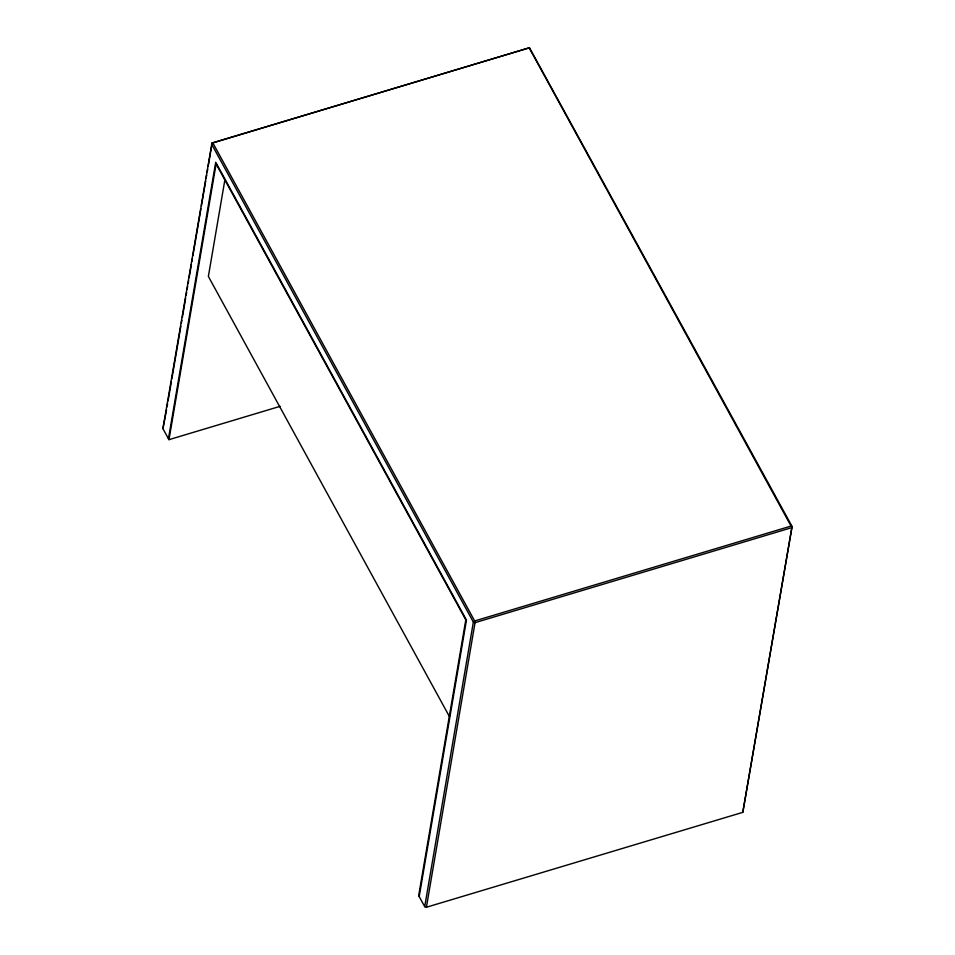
<?xml version="1.0" encoding="UTF-8"?>
<svg xmlns="http://www.w3.org/2000/svg" width="955" height="955" viewBox="0 0 955 955"><rect width="100%" height="100%" fill="white"/><g stroke="black" fill="none" stroke-linecap="round" stroke-linejoin="round"><path stroke-width="1.43" d="M168.975 439.67L162.923 428.64L211.962 142.999L529.5 47.75L792.077 526.456L742.799 812.347L426.396 907.25L424.712 906.641L418.672 895.599L465.801 619.89L216.105 163.962L168.975 439.67L280.042 406.353M166.564 409.719L162.923 428.64M167.065 406.794L167.567 403.858M168.068 400.921L171.327 381.857M171.84 378.92L180.865 326.109M181.366 323.172L181.868 320.235M182.369 317.299L185.628 298.235M186.13 295.298L186.631 292.361M187.132 289.437L187.634 286.5M188.135 283.563L188.636 280.627M189.138 277.69L191.394 264.487M191.895 261.563L192.397 258.626M192.898 255.689L200.92 208.751M201.421 205.814L205.683 180.877M206.185 177.94L206.686 175.004M207.187 172.067L207.689 169.142M208.19 166.206L211.449 147.13M168.45 438.715L215.711 162.231L466.458 620.082L419.197 896.554M224.95 179.433L208.369 276.425L449.483 716.668M424.712 906.641L473.358 622.063L211.568 144.062M426.396 907.25L475.041 622.66L473.358 622.063M742.799 812.347L792.077 526.456M474.289 621.98L474.659 620.965L212.846 142.916L211.962 142.999M212.846 142.916L529.5 47.75M474.659 620.965L791.062 526.062L791.814 526.73M475.041 622.66L791.444 527.745M529.249 48.013L791.062 526.062"/></g></svg>
